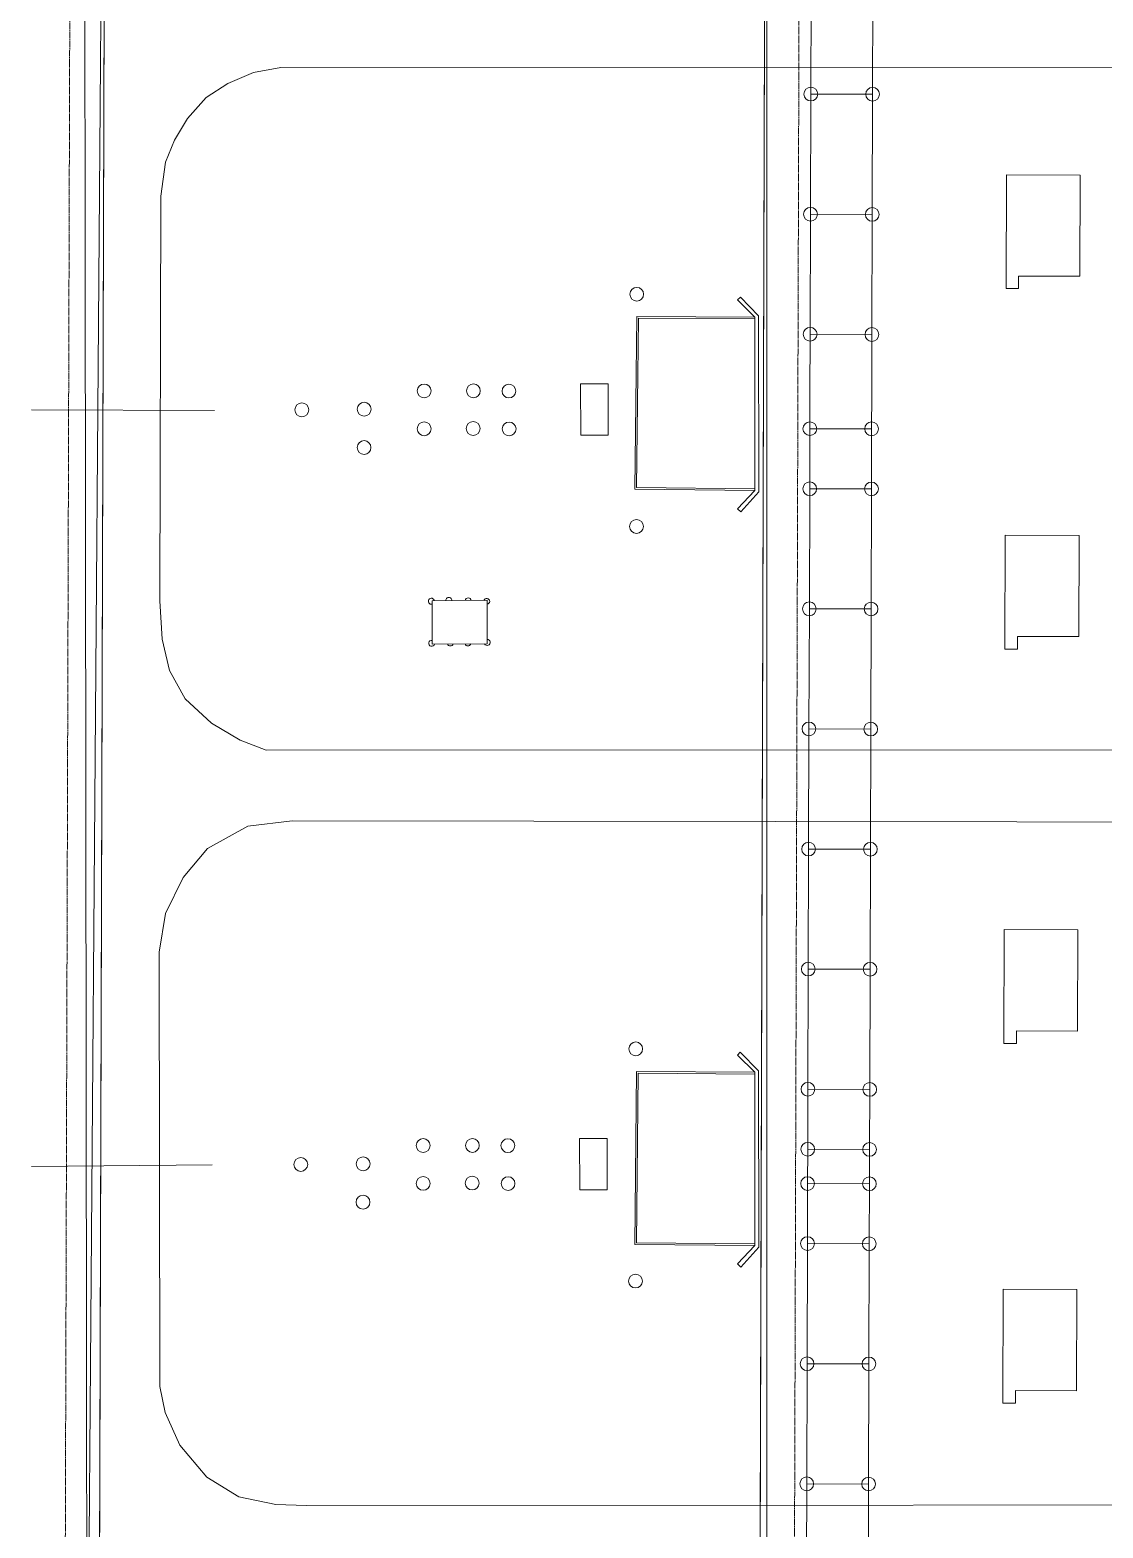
# Model space of a CAD drawing. Header units: feet. Extents: x 2383389 to 2386040, y 1992760 to 1995674.
# Drawn here: x 2384007.5 to 2384320.1, y 1994215.5 to 1994652.1 of the extents above; entities that cross this region are included whole.
import ezdxf
from ezdxf.lldxf.tags import DXFTag

# ---------------------------------------------------------------- set-up
doc = ezdxf.new("R2010")
doc.units = ezdxf.units.FT
doc.header["$MEASUREMENT"] = 0
doc.linetypes.add('DASHED2', pattern=[0.375, 0.25, -0.125])
doc.layers.get('0').update_dxf_attribs({"lineweight": 15})
doc.layers.add('C-BLDG-SLAB', color=140, linetype='Continuous', lineweight=0)
for name, color, linetype, lineweight, true_color in [('C-FENC', 1, 'Fence', 0, 0xff0000), ('JM-ROAD', 5, 'Continuous', 0, 0x0000ff), ('V-ANNO-PATT-GRVL', 250, 'Continuous', 0, 0x333333), ('V-BLDG', 1, 'DASHED8', 0, 0xff0000), ('V-ESMT-DUKE TEMP', 7, 'DASHED8', 0, 0xadadad), ('V-PRKG-ASPH', 2, 'DASHED4', 0, 0xffff00), ('V-PRKG-CONC', 1, 'DASHED4', 0, 0xff0000), ('V-PROP-LINE', 7, 'PHANTOM4', 0, 0x007299), ('V-PROP-SBCK', 1, 'DASHED2', 0, 0xff0000), ('V-STRM-PIPE', 100, 'UT-DRN-X', 0, 0x00ff3f)]:
    doc.layers.add(name, color=color, linetype=linetype, lineweight=lineweight, true_color=true_color)
doc.styles.add('_sys_ls_Arial Narrow', font='ARIALN.TTF', dxfattribs={"height": 1})
tags = doc.linetypes.add('DASHED4', pattern=[0.1875, 0.125, -0.0625]).pattern_tags.tags
tags[6:7] = [DXFTag(74, 4), DXFTag(75, 0), DXFTag(340, '0'), DXFTag(46, 0.03937), DXFTag(50, 0.0), DXFTag(44, 0.0), DXFTag(45, 0.0)]
tags[4:5] = [DXFTag(74, 4), DXFTag(75, 0), DXFTag(340, '0'), DXFTag(46, 0.03937), DXFTag(50, 0.0), DXFTag(44, 0.0), DXFTag(45, 0.0)]
tags = doc.linetypes.add('DASHED8', pattern=[0.09375, 0.0625, -0.03125]).pattern_tags.tags
tags[6:7] = [DXFTag(74, 4), DXFTag(75, 0), DXFTag(340, '0'), DXFTag(46, 0.03937), DXFTag(50, 0.0), DXFTag(44, 0.0), DXFTag(45, 0.0)]
tags[4:5] = [DXFTag(74, 4), DXFTag(75, 0), DXFTag(340, '0'), DXFTag(46, 0.03937), DXFTag(50, 0.0), DXFTag(44, 0.0), DXFTag(45, 0.0)]
tags = doc.linetypes.add('Fence', pattern=[393.7, 393.7]).pattern_tags.tags
tags[4:5] = [DXFTag(74, 4), DXFTag(75, 0), DXFTag(340, '0'), DXFTag(46, 0.03937), DXFTag(50, 0.0), DXFTag(44, 0.0), DXFTag(45, 0.0)]
tags = doc.linetypes.add('PHANTOM4', pattern=[0.625, 0.3125, -0.0625, 0.0625, -0.0625, 0.0625, -0.0625]).pattern_tags.tags
tags[14:15] = [DXFTag(74, 4), DXFTag(75, 0), DXFTag(340, '0'), DXFTag(46, 0.03937), DXFTag(50, 0.0), DXFTag(44, 0.0), DXFTag(45, 0.0)]
tags[12:13] = [DXFTag(74, 4), DXFTag(75, 0), DXFTag(340, '0'), DXFTag(46, 0.03937), DXFTag(50, 0.0), DXFTag(44, 0.0), DXFTag(45, 0.0)]
tags[10:11] = [DXFTag(74, 4), DXFTag(75, 0), DXFTag(340, '0'), DXFTag(46, 0.03937), DXFTag(50, 0.0), DXFTag(44, 0.0), DXFTag(45, 0.0)]
tags[8:9] = [DXFTag(74, 4), DXFTag(75, 0), DXFTag(340, '0'), DXFTag(46, 0.03937), DXFTag(50, 0.0), DXFTag(44, 0.0), DXFTag(45, 0.0)]
tags[6:7] = [DXFTag(74, 4), DXFTag(75, 0), DXFTag(340, '0'), DXFTag(46, 0.03937), DXFTag(50, 0.0), DXFTag(44, 0.0), DXFTag(45, 0.0)]
tags[4:5] = [DXFTag(74, 4), DXFTag(75, 0), DXFTag(340, '0'), DXFTag(46, 0.03937), DXFTag(50, 0.0), DXFTag(44, 0.0), DXFTag(45, 0.0)]
tags = doc.linetypes.add('UT-DRN-X', pattern='A,0.125,-0.0625,0.125,-0.0625,0.125,-0.0625,0.125,-0.0625,0.125,-0.0625,["D",_sys_ls_Arial Narrow,S=0.1,R=0,X=0,Y=-0.04],-0.15', length=1.0875).pattern_tags.tags
tags[31:32] = [DXFTag(74, 4), DXFTag(75, 0), DXFTag(340, '0'), DXFTag(46, 0.03937), DXFTag(50, 0.0), DXFTag(44, 0.0), DXFTag(45, 0.0)]
tags[20:21] = [DXFTag(74, 4), DXFTag(75, 0), DXFTag(340, '0'), DXFTag(46, 0.03937), DXFTag(50, 0.0), DXFTag(44, 0.0), DXFTag(45, 0.0)]
tags[18:19] = [DXFTag(74, 4), DXFTag(75, 0), DXFTag(340, '0'), DXFTag(46, 0.03937), DXFTag(50, 0.0), DXFTag(44, 0.0), DXFTag(45, 0.0)]
tags[16:17] = [DXFTag(74, 4), DXFTag(75, 0), DXFTag(340, '0'), DXFTag(46, 0.03937), DXFTag(50, 0.0), DXFTag(44, 0.0), DXFTag(45, 0.0)]
tags[14:15] = [DXFTag(74, 4), DXFTag(75, 0), DXFTag(340, '0'), DXFTag(46, 0.03937), DXFTag(50, 0.0), DXFTag(44, 0.0), DXFTag(45, 0.0)]
tags[12:13] = [DXFTag(74, 4), DXFTag(75, 0), DXFTag(340, '0'), DXFTag(46, 0.03937), DXFTag(50, 0.0), DXFTag(44, 0.0), DXFTag(45, 0.0)]
tags[10:11] = [DXFTag(74, 4), DXFTag(75, 0), DXFTag(340, '0'), DXFTag(46, 0.03937), DXFTag(50, 0.0), DXFTag(44, 0.0), DXFTag(45, 0.0)]
tags[8:9] = [DXFTag(74, 4), DXFTag(75, 0), DXFTag(340, '0'), DXFTag(46, 0.03937), DXFTag(50, 0.0), DXFTag(44, 0.0), DXFTag(45, 0.0)]
tags[6:7] = [DXFTag(74, 4), DXFTag(75, 0), DXFTag(340, '0'), DXFTag(46, 0.03937), DXFTag(50, 0.0), DXFTag(44, 0.0), DXFTag(45, 0.0)]
tags[4:5] = [DXFTag(74, 4), DXFTag(75, 0), DXFTag(340, '0'), DXFTag(46, 0.03937), DXFTag(50, 0.0), DXFTag(44, 0.0), DXFTag(45, 0.0)]

msp = doc.modelspace()

# ---------------------------------------------------------------- linework, layer by layer
at = {"color": 7}
for p, q in [((2384234.95687, 1994633.42864, 4.5), (2384235.05896, 1994668.42849, 4.5)), ((2384252.95679, 1994633.37614, 4.5), (2384253.05888, 1994668.37599, 4.5)), ((2384234.85478, 1994598.42879, 4.5), (2384234.95687, 1994633.42864, 4.5)), ((2384234.95687, 1994633.42864, 4.5), (2384252.95679, 1994633.37614, 4.5)), ((2384252.8547, 1994598.37629, 4.5), (2384252.95679, 1994633.37614, 4.5)), ((2384234.75269, 1994563.42894, 4.5), (2384234.85478, 1994598.42879, 4.5)), ((2384234.85478, 1994598.42879, 4.5), (2384252.8547, 1994598.37629, 4.5)), ((2384252.75261, 1994563.37644, 4.5), (2384252.8547, 1994598.37629, 4.5)), ((2384234.75269, 1994563.42894, 4.5), (2384234.70164, 1994545.92902, 4.5)), ((2384234.75269, 1994563.42894, 4.5), (2384252.75261, 1994563.37644, 4.5)), ((2384252.75261, 1994563.37644, 4.5), (2384252.70157, 1994545.87651, 4.5)), ((2384234.70164, 1994545.92902, 4.5), (2384234.67247, 1994535.92906, 4.5)), ((2384252.70157, 1994545.87651, 4.5), (2384252.6724, 1994535.87655, 4.5)), ((2384234.67247, 1994535.92906, 4.5), (2384234.62143, 1994518.42913, 4.5)), ((2384234.67247, 1994535.92906, 4.5), (2384252.6724, 1994535.87655, 4.5)), ((2384252.6724, 1994535.87655, 4.5), (2384252.62135, 1994518.37663, 4.5)), ((2384234.62143, 1994518.42913, 4.5), (2384234.51934, 1994483.42928, 4.5)), ((2384234.62143, 1994518.42913, 4.5), (2384252.62135, 1994518.37663, 4.5)), ((2384252.62135, 1994518.37663, 4.5), (2384252.51926, 1994483.37678, 4.5)), ((2384234.51934, 1994483.42928, 4.5), (2384234.41725, 1994448.42943, 4.5)), ((2384234.51934, 1994483.42928, 4.5), (2384252.51926, 1994483.37678, 4.5)), ((2384252.51926, 1994483.37678, 4.5), (2384252.41717, 1994448.37693, 4.5)), ((2384234.41725, 1994448.42943, 4.5), (2384234.31516, 1994413.42958, 4.5)), ((2384234.41725, 1994448.42943, 4.5), (2384252.41717, 1994448.37693, 4.5)), ((2384252.41717, 1994448.37693, 4.5), (2384252.31508, 1994413.37708, 4.5)), ((2384234.31516, 1994413.42958, 4.5), (2384234.21307, 1994378.42973, 4.5)), ((2384234.31516, 1994413.42958, 4.5), (2384252.31508, 1994413.37708, 4.5)), ((2384252.31508, 1994413.37708, 4.5), (2384252.21299, 1994378.37722, 4.5)), ((2384234.21307, 1994378.42973, 4.5), (2384234.11098, 1994343.42988, 4.5)), ((2384234.21307, 1994378.42973, 4.5), (2384252.21299, 1994378.37722, 4.5)), ((2384252.21299, 1994378.37722, 4.5), (2384252.1109, 1994343.37737, 4.5)), ((2384234.11098, 1994343.42988, 4.5), (2384234.05994, 1994325.92995, 4.5)), ((2384234.11098, 1994343.42988, 4.5), (2384252.1109, 1994343.37737, 4.5)), ((2384252.1109, 1994343.37737, 4.5), (2384252.05986, 1994325.87745, 4.5)), ((2384234.05994, 1994325.92995, 4.5), (2384234.03077, 1994315.92999, 4.5)), ((2384234.05994, 1994325.92995, 4.5), (2384252.05986, 1994325.87745, 4.5)), ((2384252.05986, 1994325.87745, 4.5), (2384252.03069, 1994315.87749, 4.5)), ((2384234.03077, 1994315.92999, 4.5), (2384233.97972, 1994298.43007, 4.5)), ((2384234.03077, 1994315.92999, 4.5), (2384252.03069, 1994315.87749, 4.5)), ((2384252.03069, 1994315.87749, 4.5), (2384251.97965, 1994298.37756, 4.5)), ((2384233.97972, 1994298.43007, 4.5), (2384233.87763, 1994263.43022, 4.5)), ((2384233.97972, 1994298.43007, 4.5), (2384251.97965, 1994298.37756, 4.5)), ((2384251.97965, 1994298.37756, 4.5), (2384251.87756, 1994263.37771, 4.5)), ((2384233.87763, 1994263.43022, 4.5), (2384233.77554, 1994228.43037, 4.5)), ((2384233.87763, 1994263.43022, 4.5), (2384251.87756, 1994263.37771, 4.5)), ((2384251.87756, 1994263.37771, 4.5), (2384251.77547, 1994228.37786, 4.5)), ((2384233.77554, 1994228.43037, 4.5), (2384233.67345, 1994193.43051, 4.5)), ((2384233.77554, 1994228.43037, 4.5), (2384251.77547, 1994228.37786, 4.5)), ((2384251.77547, 1994228.37786, 4.5), (2384251.67338, 1994193.37801, 4.5))]:
    msp.add_line(p, q, dxfattribs=at)
for centre in [(2384234.95687, 1994633.42864, 4.5), (2384252.95679, 1994633.37614, 4.5), (2384234.85478, 1994598.42879, 4.5), (2384252.8547, 1994598.37629, 4.5), (2384234.75269, 1994563.42894, 4.5), (2384252.75261, 1994563.37644, 4.5), (2384234.67247, 1994535.92906, 4.5), (2384252.6724, 1994535.87655, 4.5), (2384234.62143, 1994518.42913, 4.5), (2384252.62135, 1994518.37663, 4.5), (2384234.51934, 1994483.42928, 4.5), (2384252.51926, 1994483.37678, 4.5), (2384234.41725, 1994448.42943, 4.5), (2384252.41717, 1994448.37693, 4.5), (2384234.31516, 1994413.42958, 4.5), (2384252.31508, 1994413.37708, 4.5), (2384234.21307, 1994378.42973, 4.5), (2384252.21299, 1994378.37722, 4.5), (2384234.11098, 1994343.42988, 4.5), (2384252.1109, 1994343.37737, 4.5), (2384234.05994, 1994325.92995, 4.5), (2384252.05986, 1994325.87745, 4.5), (2384234.03077, 1994315.92999, 4.5), (2384252.03069, 1994315.87749, 4.5), (2384233.97972, 1994298.43007, 4.5), (2384251.97965, 1994298.37756, 4.5), (2384233.87763, 1994263.43022, 4.5), (2384251.87756, 1994263.37771, 4.5), (2384233.77554, 1994228.43037, 4.5), (2384251.77547, 1994228.37786, 4.5)]:
    msp.add_circle(centre, 2, dxfattribs=at)
at = {"layer": 'C-BLDG-SLAB', "flags": 128}
for points in [[(2384291.9087, 1994609.91215), (2384291.81196, 1994576.74562), (2384295.47861, 1994576.73493), (2384295.4893, 1994580.40158), (2384313.32256, 1994580.34956), (2384313.40861, 1994609.84944)], [(2384291.60233, 1994504.87898), (2384291.50559, 1994471.71246), (2384295.17224, 1994471.70176), (2384295.18294, 1994475.36841), (2384313.01619, 1994475.31639), (2384313.10224, 1994504.81627)], [(2384291.26703, 1994389.92637), (2384291.17029, 1994356.75984), (2384294.83694, 1994356.74915), (2384294.84763, 1994360.4158), (2384312.68089, 1994360.36378), (2384312.76694, 1994389.86366)], [(2384290.96134, 1994285.12653), (2384290.8646, 1994251.96001), (2384294.53125, 1994251.94931), (2384294.54195, 1994255.61596), (2384312.37521, 1994255.56395), (2384312.46125, 1994285.06382)]]:
    msp.add_lwpolyline(points, close=True, dxfattribs=at)
at = {"layer": 'C-FENC'}
msp.add_lwpolyline([(2384022.20055, 1993883.87121), (2384029.65928, 1994857.72508), (2384222.09225, 1994857.72656), (2384222.09225, 1993876.28395)], dxfattribs=at)
at = {"layer": 'JM-ROAD'}
for points in [[(2384355.28097, 1994895.53626), (2384093.1532, 1994895.5), (2384082.4982, 1994895.2414), (2384074.3511, 1994894.3743), (2384066.849, 1994892.5888), (2384059.0515, 1994889.6224), (2384052.8348, 1994886.1236), (2384045.4284, 1994880.8297), (2384039.3105, 1994874.8132), (2384033.3788, 1994867.2261), (2384028.6772, 1994858.8429), (2384025.186, 1994847.8947), (2384023.8149, 1994841.0659), (2384023.2373, 1994834.5151), (2384023.2677, 1994826.8025), (2384024.2005, 1994025.1494)], [(2384436.4989, 1994641.0779), (2384429.5829, 1994641.1045), (2384080.6025, 1994641.2215), (2384072.5958, 1994639.7573), (2384065.1478, 1994636.5626), (2384058.817, 1994632.4894), (2384053.3639, 1994626.2865), (2384049.572, 1994620.023), (2384047.0032, 1994613.6337), (2384045.6326, 1994603.7008), (2384045.2845, 1994485.7196), (2384046.0293, 1994474.5384), (2384048.0775, 1994465.5002), (2384052.7318, 1994457.2075), (2384060.366, 1994450.0794), (2384068.7451, 1994445.141), (2384076.2396, 1994442.2525), (2384435.66919, 1994442.34026)], [(2384435.67443, 1994421.1106), (2384083.8215, 1994421.6028), (2384070.9271, 1994420.0654), (2384059.243, 1994413.5896), (2384052.0975, 1994405.1105), (2384046.9305, 1994394.6281), (2384045.115, 1994383.3536), (2384045.3156, 1994256.766), (2384046.8584, 1994249.232), (2384051.0895, 1994239.6647), (2384059.0163, 1994230.3337), (2384068.3205, 1994224.6354), (2384079.1202, 1994222.3991), (2384087.9181, 1994222.1196), (2384441.66359, 1994222.3471)]]:
    msp.add_lwpolyline(points, dxfattribs=at)
at = {"layer": 'V-ANNO-PATT-GRVL'}
for p, q in [((2384222.09225, 1994641.17407), (2384222.09225, 1994442.28816)), ((2384222.09225, 1994421.41086), (2384222.09225, 1994222.20587))]:
    msp.add_line(p, q, dxfattribs=at)
at = {"layer": 'V-BLDG', "flags": 128}
msp.add_lwpolyline([(2384140.66992, 1994485.90867), (2384140.6334, 1994473.2366), (2384124.66611, 1994473.16356), (2384124.62956, 1994485.72607), (2384140.66992, 1994485.90867)], dxfattribs=at)
at = {"layer": 'V-ESMT-DUKE TEMP', "flags": 128}
msp.add_lwpolyline([(2384027.0624, 1993967.42719), (2384029.65418, 1994855.9781), (2384222.08551, 1994855.4168), (2384219.49373, 1993966.8659), (2384027.0624, 1993967.42719)], dxfattribs=at)
at = {"layer": 'V-PRKG-ASPH'}
for points in [[(2384355.28097, 1994895.53626), (2384093.1532, 1994895.5), (2384082.4982, 1994895.2414), (2384074.3511, 1994894.3743), (2384066.849, 1994892.5888), (2384059.0515, 1994889.6224), (2384052.8348, 1994886.1236), (2384045.4284, 1994880.8297), (2384039.3105, 1994874.8132), (2384033.3788, 1994867.2261), (2384028.6772, 1994858.8429), (2384025.186, 1994847.8947), (2384023.8149, 1994841.0659), (2384023.2373, 1994834.5151), (2384023.2677, 1994826.8025), (2384024.2005, 1994025.1494)], [(2384433.0409, 1994641.0912), (2384429.5829, 1994641.1045), (2384080.6025, 1994641.2215), (2384072.5958, 1994639.7573), (2384065.1478, 1994636.5626), (2384058.817, 1994632.4894), (2384053.3639, 1994626.2865), (2384049.572, 1994620.023), (2384047.0032, 1994613.6337), (2384045.6326, 1994603.7008), (2384045.2845, 1994485.7196), (2384046.0293, 1994474.5384), (2384048.0775, 1994465.5002), (2384052.7318, 1994457.2075), (2384060.366, 1994450.0794), (2384068.7451, 1994445.141), (2384076.2396, 1994442.2525), (2384435.66919, 1994442.34026)], [(2384435.67443, 1994421.1106), (2384083.8215, 1994421.6028), (2384070.9271, 1994420.0654), (2384059.243, 1994413.5896), (2384052.0975, 1994405.1105), (2384046.9305, 1994394.6281), (2384045.115, 1994383.3536), (2384045.3156, 1994256.766), (2384046.8584, 1994249.232), (2384051.0895, 1994239.6647), (2384059.0163, 1994230.3337), (2384068.3205, 1994224.6354), (2384079.1202, 1994222.3991), (2384087.9181, 1994222.1196), (2384441.66359, 1994222.3471)]]:
    msp.add_lwpolyline(points, dxfattribs=at)
at = {"layer": 'V-PRKG-CONC', "flags": 128}
for points in [[(2384214.43803, 1994574.27854), (2384219.75231, 1994568.84638), (2384219.83666, 1994517.48571), (2384214.58858, 1994511.65762), (2384213.59981, 1994512.59518), (2384218.61522, 1994517.91165), (2384218.65007, 1994568.43062), (2384213.56864, 1994573.4316), (2384214.43803, 1994574.27854)], [(2384184.2208, 1994568.63791), (2384183.6841, 1994518.26435), (2384218.61522, 1994517.91165)], [(2384184.71547, 1994568.13492), (2384184.1894, 1994518.75927), (2384218.62027, 1994518.41162)], [(2384184.2208, 1994568.63791), (2384218.65007, 1994568.43062)], [(2384184.71547, 1994568.13492), (2384218.64706, 1994567.93063)], [(2384175.90529, 1994548.95728), (2384175.90529, 1994534.02768), (2384167.92391, 1994534.02768), (2384167.83684, 1994548.98658), (2384175.90529, 1994548.95728)], [(2384214.41732, 1994354.20177), (2384219.7316, 1994348.76961), (2384219.81595, 1994297.40894), (2384214.56787, 1994291.58085), (2384213.5791, 1994292.51841), (2384218.59451, 1994297.83488), (2384218.62936, 1994348.35385), (2384213.54793, 1994353.35483), (2384214.41732, 1994354.20177)], [(2384184.20009, 1994348.56114), (2384183.66339, 1994298.18758), (2384218.59451, 1994297.83488)], [(2384184.69476, 1994348.05815), (2384184.16869, 1994298.6825), (2384218.59956, 1994298.33485)], [(2384184.20009, 1994348.56114), (2384218.62936, 1994348.35385)], [(2384184.69476, 1994348.05815), (2384218.62635, 1994347.85386)], [(2384175.60638, 1994329.04089), (2384175.60638, 1994314.11128), (2384167.625, 1994314.11128), (2384167.53793, 1994329.07018), (2384175.60638, 1994329.04089)]]:
    msp.add_lwpolyline(points, dxfattribs=at)
at = {"layer": 'V-PRKG-CONC'}
for centre in [(2384184.23843, 1994575.09408), (2384122.32729, 1994546.92829), (2384136.65663, 1994546.95714), (2384147.00282, 1994546.89988), (2384086.66358, 1994541.42235), (2384104.82514, 1994541.59546), (2384122.32729, 1994535.90087), (2384136.59974, 1994535.98654), (2384147.05971, 1994535.84316), (2384104.79611, 1994530.42778), (2384184.18155, 1994507.43812), (2384183.93952, 1994355.17769), (2384122.02838, 1994327.01189), (2384136.35772, 1994327.04075), (2384146.70391, 1994326.98348), (2384086.36467, 1994321.50595), (2384104.52623, 1994321.67907), (2384122.02838, 1994315.98447), (2384136.30083, 1994316.07014), (2384146.7608, 1994315.92677), (2384104.4972, 1994310.51138), (2384183.88264, 1994287.52172)]:
    msp.add_circle(centre, 2.01135, dxfattribs=at)
for centre, start, end in [((2384124.41275, 1994485.64619), 5.7194272, 284.505597), ((2384129.48888, 1994485.89547), 353.1728897, 188.1315335), ((2384135.16737, 1994485.74715), 7.1299308, 174.1744923), ((2384140.51952, 1994485.6016), 279.6582001, 160.2616471), ((2384124.49544, 1994473.38125), 78.9794868, 345.8264302), ((2384129.93019, 1994473.48238), 199.914582, 340.609607), ((2384135.04695, 1994473.49683), 199.294198, 341.229991), ((2384140.66931, 1994473.62798), 206.774742, 92.1093604)]:
    msp.add_arc(centre, 0.87637, start, end, dxfattribs=at)
at = {"layer": 'V-PROP-LINE', "flags": 128}
msp.add_lwpolyline([(2383578.80381, 1993879.69001), (2384026.80267, 1993878.38326), (2384029.65418, 1994855.9781), (2384222.08551, 1994855.4168), (2384219.23401, 1993877.82197), (2384138.80219, 1993878.05657), (2384136.84846, 1993208.248), (2383583.8752, 1993209.86095)], dxfattribs=at)
at = {"layer": 'V-PROP-SBCK', "flags": 128}
msp.add_lwpolyline([(2384229.19021, 1993862.79286), (2384153.75838, 1993863.01289), (2384151.80464, 1993193.20431), (2383591.82743, 1993194.83769), (2383590.66011, 1992790.35409), (2385519.86823, 1992818.08534), (2385523.42021, 1995299.39059), (2383597.82454, 1995272.87844), (2383593.83261, 1993889.64622), (2384016.83188, 1993888.41239), (2384019.68339, 1994866.00722), (2384232.11464, 1994865.38759)], close=True, dxfattribs=at)
at = {"layer": 'V-STRM-PIPE'}
for p, q in [((2384007.935, 1994541.393), (2384061.259, 1994541.195)), ((2384007.921, 1994320.953), (2384060.557, 1994321.352))]:
    msp.add_line(p, q, dxfattribs=at)

doc.saveas('drawing.dxf')
